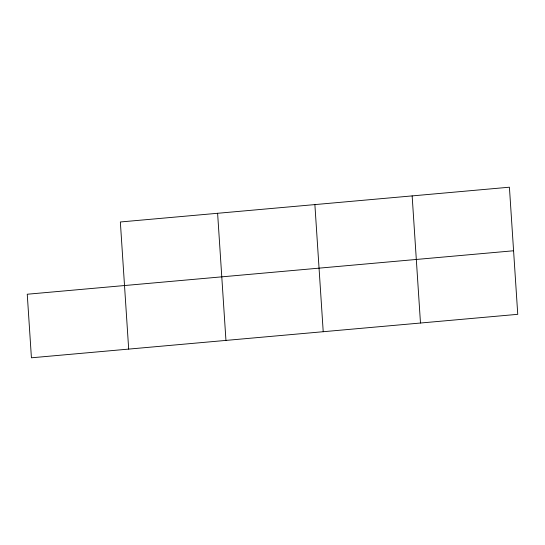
<?xml version="1.0" encoding="UTF-8"?>
<svg xmlns="http://www.w3.org/2000/svg" width="545" height="545" viewBox="0 0 545 545"><rect width="100%" height="100%" fill="white"/><g stroke="black" fill="none" stroke-linecap="round" stroke-linejoin="round"><path stroke-width="0.82" d="M513.581 250.768L27.25 294.232L31.419 357.793L517.75 314.329L509.411 187.208L120.35 221.978L128.681 349.1M412.149 195.9L420.481 323.022M314.881 204.593L323.219 331.714M217.612 213.286L225.95 340.407"/></g></svg>
